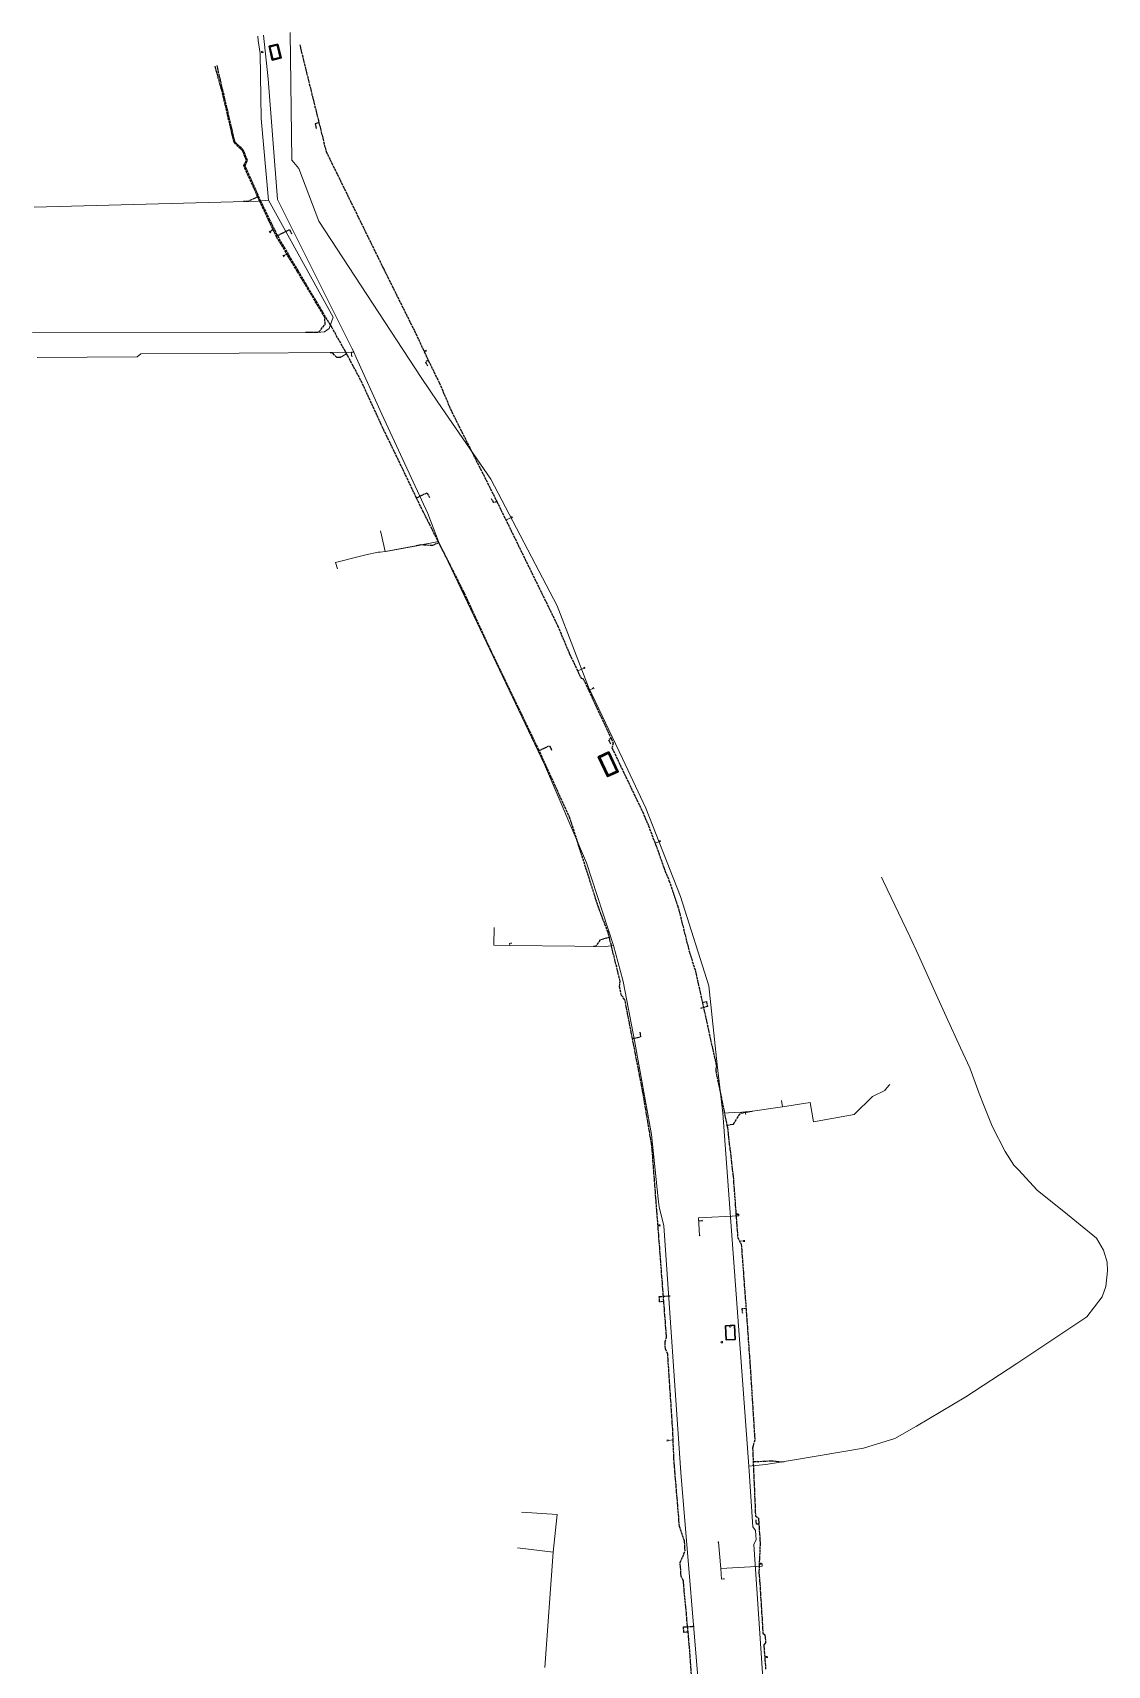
# Model space of a CAD drawing. Header units: metres. Extents: x 105139 to 106600, y 111320 to 118137.
# Drawn here: x 105567 to 106081, y 117357 to 118137 of the extents above; entities that cross this region are included whole.
import ezdxf

# ---------------------------------------------------------------- set-up
doc = ezdxf.new("R2010")
doc.units = ezdxf.units.M
doc.linetypes.add('DASHED', pattern=[1.524, 1.27, -0.254])
for name, color, linetype, lineweight in [('35-RH-ACUE-DOMICILIARIA', 152, 'CONTINUOUS', 9), ('35-RH-ACUE-MENOR-EXIST', 151, 'CONTINUOUS', 13), ('35-RH-ACUE-MENOR-PROY', 5, 'DASHED', 25), ('35-RH-ACUE-NODOS', 5, 'CONTINUOUS', 13), ('35-RH-ACUE-PJ-POZOS', 30, 'CONTINUOUS', 30)]:
    doc.layers.add(name, color=color, linetype=linetype, lineweight=lineweight)

# ---------------------------------------------------------------- blocks, each defined once
blk = doc.blocks.new('NODO_ACUE')
blk.add_circle((0, 0), 0.4)

msp = doc.modelspace()

# ---------------------------------------------------------------- linework, layer by layer
at = {"layer": '35-RH-ACUE-DOMICILIARIA'}
for points in [[(105680.044, 118042.0808), (105680.4939, 118042.536), (105680.8201, 118042.2135), (105680.3702, 118041.7584)], [(105680.657, 118042.3748), (105681.8518, 118043.5458)], [(105686.6025, 118030.7715), (105687.1559, 118031.093), (105687.3863, 118030.6964), (105686.8329, 118030.3749)], [(105687.2711, 118030.8947), (105688.5688, 118031.6214)], [(105754.7022, 117985.2806), (105754.1527, 117985.0118)], [(105755.3787, 117985.348), (105754.8006, 117985.0735), (105754.6038, 117985.4878), (105755.1819, 117985.7623)], [(105795.798, 117905.635), (105793.2685, 117904.4487)], [(105796.4762, 117905.6822), (105795.8902, 117905.425), (105795.7058, 117905.845), (105796.2919, 117906.1022)], [(105830.5123, 117833.7251), (105827.5407, 117832.3295)], [(105831.1905, 117833.7724), (105830.6045, 117833.5151), (105830.4201, 117833.9351), (105831.0062, 117834.1924)], [(105834.761, 117823.9506), (105832.8068, 117823.0367)], [(105835.4392, 117823.9978), (105834.8532, 117823.7406), (105834.6688, 117824.1606), (105835.2549, 117824.4178)], [(105866.6605, 117750.826), (105864.5389, 117749.9862)], [(105867.3403, 117750.832), (105866.7397, 117750.6108), (105866.5812, 117751.0413), (105867.1818, 117751.2624)], [(105866.4253, 117567.2685), (105865.9331, 117567.2515)], [(105867.0739, 117567.0649), (105866.4345, 117567.0393), (105866.4161, 117567.4976), (105867.0556, 117567.5232)], [(105885.8585, 117562.516), (105885.3138, 117570.9103), (105904.6274, 117571.7655), (105904.5802, 117572.5863), (105904.179, 117572.5609)], [(105885.4134, 117569.3744), (105887.0081, 117569.4886)], [(105886.8477, 117569.6803), (105887.1684, 117569.2968)], [(105886.9267, 117569.7464), (105887.2474, 117569.3628)], [(105903.5402, 117572.5204), (105903.2082, 117572.4994)], [(105903.5279, 117572.7682), (105904.1671, 117572.7999), (105904.1898, 117572.3418), (105903.5506, 117572.3101)], [(105885.5934, 117562.5689), (105886.0095, 117562.2917)], [(105885.6504, 117562.6546), (105886.0666, 117562.3774)], [(105906.7391, 117559.8307), (105904.9525, 117559.7854)], [(105907.3797, 117559.603), (105906.7397, 117559.6014), (105906.7386, 117560.06), (105907.3786, 117560.0616)], [(105870.1175, 117464.6408), (105870.7526, 117464.7204), (105870.8096, 117464.2653), (105870.1746, 117464.1857)], [(105870.7811, 117464.4929), (105873.1818, 117464.7505)], [(105894.6189, 117415.9298), (105895.035, 117415.6526)], [(105894.6759, 117416.0154), (105895.0921, 117415.7383)], [(105894.8269, 117415.7912), (105895.9648, 117403.2433), (105915.7379, 117404.3745), (105915.7369, 117405.5215), (105915.3154, 117405.5301)], [(105895.9648, 117403.2433), (105896.3689, 117398.1547)], [(105914.6755, 117405.5432), (105914.3443, 117405.5499)], [(105914.6803, 117405.7803), (105915.3202, 117405.7672), (105915.3109, 117405.3087), (105914.671, 117405.3217)], [(105896.3689, 117398.1547), (105897.4055, 117398.237)], [(105897.1974, 117398.3756), (105897.6136, 117398.0984)], [(105897.2545, 117398.4613), (105897.6706, 117398.1841)], [(105917.7358, 117360.9368), (105916.9497, 117360.8804)], [(105918.3888, 117360.7475), (105917.75, 117360.7079), (105917.7217, 117361.1657), (105918.3604, 117361.2053)]]:
    msp.add_lwpolyline(points, dxfattribs=at)
at = {"layer": '35-RH-ACUE-MENOR-EXIST'}
for points in [[(105679.7599, 118057.47), (105676.1995, 118096.3666), (105675.7759, 118127.5256), (105674.888, 118133.7685), (105674.6685, 118135.8624)], [(105720.5001, 117984.78), (105684.1101, 118057.78), (105679.5554, 118115.3398), (105677.4194, 118136.2857)], [(105894.26, 117644.07), (105890.32, 117681.81), (105876.69, 117724.45), (105860.06, 117766.8), (105848.98, 117790.55), (105832.75, 117824.6), (105817.7, 117863.39), (105786.04, 117923.96), (105760.7638, 117960.8852), (105752.69, 117972.68), (105738.2607, 117994.7119), (105703.78, 118047.36), (105694.18, 118072.5), (105691.8049, 118075.4084), (105690.84, 118076.59), (105690.108, 118137.4861)], [(105703.78, 118047.36), (105694.18, 118072.5)], [(105674.87, 118056.97), (105567.73, 118054.13)], [(105679.76, 118057.47), (105674.87, 118056.97)], [(105704.71, 117994.35), (105706.49, 117994.51), (105708.75, 117996.09), (105710.66, 118001.43), (105679.76, 118057.47)], [(105704.71, 117994.35), (105567.01, 117994.13)], [(105569.17, 117982.17), (105616.89, 117982.43), (105618.75, 117983.9), (105712.75, 117984.52)], [(105712.75, 117984.52), (105719.36, 117984.67)], [(105719.36, 117984.67), (105720.5, 117984.78)], [(105719.36, 117984.67), (105719.38, 117983.85), (105719.45, 117982.88), (105719.84, 117982.9)], [(105720.5, 117984.78), (105719.72, 117986.5)], [(105721.73, 117982.13), (105720.5, 117984.78)], [(105733.89, 117955.02), (105721.73, 117982.13)], [(105761.0252, 117894.1864), (105755.85, 117907.63), (105733.89, 117955.02)], [(105733.27, 117899.37), (105733.79, 117897.25), (105735.54, 117889.46)], [(105735.54, 117889.46), (105757.79, 117893.54), (105761.0252, 117894.1864)], [(105735.8452, 117889.5164), (105750.7135, 117892.2222), (105761.0252, 117894.1864)], [(105844.72, 117701.13), (105831.77, 117740.59), (105811.76, 117787.56), (105761.0252, 117894.1864)], [(105724.33, 117887.37), (105711.72, 117884.13)], [(105724.33, 117887.37), (105726.23, 117887.82)], [(105726.23, 117887.82), (105732.25, 117889.05), (105733.18, 117889.18)], [(105733.18, 117889.18), (105735.54, 117889.46)], [(105711.72, 117884.13), (105712.72, 117881.13)], [(105909.37, 117452.18), (105917.45, 117452.93), (105931.15, 117455.18), (105964.14, 117460.8), (105979.13, 117465.4), (105989.47, 117471.32), (106013.09, 117485.34), (106037.45, 117501.17), (106071.01, 117523.63), (106078.26, 117533.09), (106080.07, 117538.04), (106080.74, 117545.6), (106080.65, 117549.72), (106078.97, 117555.38), (106075.52, 117561.17), (106059.87, 117573.86), (106054.6, 117578.24), (106047.22, 117584.16), (106038.24, 117593.84), (106036.08, 117596.1), (106031.92, 117602.56), (106025.73, 117614.76), (106021.93, 117624.22), (106019.45, 117630.37), (106015.03, 117642.66), (106010.61, 117652.21), (106003.76, 117667.2), (105999.78, 117675.95), (105990.23, 117696.82), (105986.38, 117705.36), (105973.73, 117731.71), (105972.79, 117733.82)], [(105787.67, 117709.68), (105787.48, 117701.29)], [(105787.48, 117701.29), (105795.04, 117701.14)], [(105795.04, 117701.14), (105795.03, 117702.11), (105795.45, 117702.14), (105796.09, 117702.21)], [(105795.04, 117701.14), (105826.19, 117700.8402)], [(105826.19, 117700.8402), (105840.8254, 117700.5255), (105844.72, 117701.13)], [(105849.14, 117684.49), (105844.72, 117701.13)], [(105865.99, 117580), (105862.79, 117610.77), (105854.69, 117655.69), (105849.41, 117683.11), (105849.14, 117684.49)], [(105896.96, 117620.92), (105894.26, 117644.07)], [(105940.21, 117616.81), (105959.72, 117620.29), (105968.4, 117628.85), (105974.36, 117631.78), (105975.2, 117632.81)], [(105975.2, 117632.81), (105976.8, 117634.7)], [(105896.96, 117620.92), (105902.42, 117621.17), (105905.97, 117621.41)], [(105909.37, 117452.18), (105896.96, 117620.92)], [(105905.97, 117621.41), (105907.68, 117621.54)], [(105907.68, 117621.54), (105908.9, 117621.61), (105925.49, 117623.89)], [(105907.68, 117621.54), (105907.78, 117620.61), (105907.93, 117620.31)], [(105925.49, 117623.89), (105925.04, 117627.05)], [(105925.49, 117623.89), (105938.7, 117626.03)], [(105938.7, 117626.03), (105940.21, 117616.81)], [(105868.72, 117567.13), (105866.48, 117576.16), (105865.99, 117580)], [(105876.79, 117449.08), (105868.72, 117567.13)], [(105886.5, 117332.2), (105876.79, 117449.08)], [(105909.37, 117452.18), (105911.2465, 117423.0999)], [(105817.72, 117429.13), (105800.72, 117430.13)], [(105815.75, 117411.12), (105817.72, 117429.13)], [(105911.2465, 117423.0999), (105912.4867, 117421.4575), (105912.8282, 117417.0005)], [(105915.5235, 117357.9202), (105911.7802, 117414.7626), (105912.2744, 117415.8867), (105912.8291, 117417.0015)], [(105798.72, 117413.13), (105815.75, 117411.12)], [(105811.83, 117355.97), (105815.75, 117411.12)], [(105926.4049, 117214.3678), (105925.2746, 117221.2646), (105924.1465, 117237.2036), (105920.9485, 117282.2132), (105918.8481, 117311.5749), (105917.0677, 117336.4513), (105915.5235, 117357.9202)]]:
    msp.add_lwpolyline(points, dxfattribs=at)
at = {"layer": '35-RH-ACUE-MENOR-PROY'}
for points in [[(105694.6711, 118131.6561), (105695.0641, 118130.0574), (105698.8758, 118114.5505), (105703.8725, 118094.3856), (105707.2551, 118080.7346), (105734.6526, 118024.8357), (105749.4829, 117995.0151), (105750.1097, 117993.6726), (105753.4681, 117986.478), (105756.1176, 117980.8025), (105761.3407, 117970.2431), (105767.2834, 117956.3149), (105788.8814, 117913.4125), (105817.915, 117854.0722), (105823.6829, 117840.4388), (105829.1863, 117828.8778), (105830.2486, 117828.5078), (105843.5584, 117800.04), (105844.5668, 117797.8832), (105843.9157, 117795.6351), (105858.4712, 117765.166), (105861.4113, 117758.3403), (105866.3041, 117745.2671), (105868.6916, 117738.2944), (105871.1969, 117732.194), (105875.1899, 117720.2226), (105875.9336, 117717.9703), (105880.9651, 117697.8612), (105883.7921, 117688.9931), (105887.1492, 117673.7828), (105893.2135, 117646.3747), (105893.837, 117643.567), (105893.5112, 117641.402), (105898.8984, 117615.1982), (105899.1315, 117614.0555), (105899.4848, 117610.769), (105901.8731, 117590.5967), (105904.0121, 117561.6038), (105905.7447, 117558.2488), (105908.0118, 117527.5221), (105909.8971, 117501.4721), (105912.1957, 117464.8188), (105911.1605, 117460.727), (105912.5427, 117428.4554), (105913.9786, 117427.3717), (105914.7618, 117415.2913), (105914.1592, 117401.2325), (105914.6359, 117395.8362), (105916.095, 117372.3699), (105917.0135, 117371.5909), (105917.3522, 117367.6981), (105916.4973, 117366.7617), (105917.0563, 117359.4945), (105917.4143, 117355.0265)], [(105697.4088, 117994.3383), (105698.373, 117994.3399), (105702.13, 117994.3459), (105703.7095, 117994.3651), (105706.8318, 117998.0282), (105706.6692, 118001.3465), (105693.6795, 118023.211), (105683.7515, 118039.5536), (105679.9251, 118047.5946), (105675.7233, 118056.5399), (105674.6057, 118059.0302), (105667.9168, 118073.9345), (105669.2001, 118076.4221), (105667.4504, 118080.951), (105663.2812, 118085.0625), (105657.5303, 118109.5), (105654.553, 118120.2387), (105654.1761, 118121.59)], [(105882.5477, 117343.4767), (105881.0154, 117365.5879), (105880.3374, 117372.8575), (105878.14, 117396.4175), (105878.071, 117397.3979), (105877.0173, 117399.5284), (105876.527, 117406.0853), (105878.938, 117411.665), (105878.5875, 117416.419), (105876.2107, 117423.3846), (105873.8654, 117451.6341), (105873.5585, 117455.3309), (105872.9749, 117469.8943), (105870.5788, 117505.6965), (105869.5268, 117508.3188), (105869.2996, 117511.5351), (105870.041, 117513.769), (105868.7241, 117530.9146), (105865.3724, 117574.5533), (105865.0345, 117578.9526), (105863.1398, 117603.6215), (105863.0233, 117605.1391), (105858.5833, 117631.6789), (105853.7084, 117656.6809), (105850.1215, 117675.0767), (105848.5492, 117677.214), (105847.5281, 117681.3583), (105847.8116, 117684.077), (105846.9778, 117687.5084), (105846.5624, 117689.1904), (105842.9151, 117703.9511), (105842.6844, 117704.9086), (105842.6844, 117704.9086), (105842.1046, 117707.2408), (105837.4514, 117719.416), (105823.837, 117762.0291), (105809.1026, 117794.2952), (105786.0819, 117842.0848), (105773.2478, 117869.8188), (105766.7842, 117882.668), (105761.1205, 117893.7268), (105760.6293, 117894.707), (105756.8202, 117902.3414), (105753.7881, 117908.243), (105750.4492, 117915.1104), (105742.5722, 117931.6389), (105733.4376, 117950.5213), (105731.5266, 117954.6709), (105723.9005, 117971.2299), (105717.1152, 117983.9467), (105716.5176, 117985.0145), (105710.1816, 117996.3351), (105694.0165, 118023.428), (105684.0362, 118040.5017), (105680.4617, 118047.8385), (105676.1368, 118056.7891), (105668.5234, 118073.9092), (105669.6442, 118076.4111), (105667.8468, 118081.1421), (105663.7232, 118085.2677), (105655.4513, 118120.4724), (105655.1368, 118121.811)], [(105703.8725, 118094.3856), (105703.051, 118094.1675), (105701.9902, 118093.8859), (105702.5657, 118091.7098)], [(105674.6057, 118059.0302), (105673.3538, 118058.4086), (105670.1432, 118056.8284), (105667.7816, 118056.7757)], [(105684.0362, 118040.5017), (105689.7517, 118043.3456), (105690.3805, 118042.1073), (105690.7519, 118041.3776)], [(105717.1152, 117983.9467), (105714.0827, 117982.2259), (105712.3627, 117982.1878), (105710.365, 117984.4353), (105709.2235, 117984.496)], [(105756.1174, 117980.8024), (105754.7964, 117980.1858), (105755.738, 117978.1509)], [(105750.4492, 117915.1104), (105755.6031, 117917.5469), (105756.6791, 117915.2979)], [(105788.8814, 117913.4125), (105787.4105, 117912.6735), (105786.4232, 117914.6387)], [(105761.1205, 117893.7268), (105758.2366, 117892.2949), (105752.5402, 117892.6002), (105750.4083, 117892.1659)], [(105843.5584, 117800.0401), (105842.3203, 117799.464), (105843.2484, 117797.4693)], [(105809.1026, 117794.2952), (105810.9376, 117795.1351), (105814.117, 117796.5904), (105814.6348, 117795.4681), (105815.1028, 117794.4539)], [(105842.6795, 117704.9074), (105841.3066, 117704.5317), (105838.3496, 117703.7227), (105836.0036, 117700.6267), (105835.0333, 117700.6501)], [(105887.1492, 117673.7828), (105889.093, 117674.2405), (105889.6162, 117671.8467), (105886.289, 117670.9677)], [(105853.7084, 117656.6809), (105854.6867, 117656.8567), (105857.779, 117657.4127), (105857.3604, 117659.6561)], [(105898.8984, 117615.1982), (105902.01, 117615.7381), (105905.355, 117620.9337), (105911.0124, 117621.9003)], [(105868.7241, 117530.9146), (105866.6962, 117530.7457), (105866.5706, 117533.2567), (105871.7991, 117533.6146)], [(105908.0118, 117527.5221), (105906.0123, 117527.3686), (105906.2661, 117525.2446)], [(105911.4293, 117454.3421), (105920.9839, 117454.7548), (105925.0557, 117454.1791), (105926.4759, 117454.4124)], [(105914.1669, 117424.4846), (105912.9862, 117424.4103), (105912.8645, 117426.5406)], [(105880.3374, 117372.8575), (105879.3476, 117372.7653), (105878.3492, 117372.6729), (105878.0647, 117375.2887), (105883.2732, 117375.6592)]]:
    msp.add_lwpolyline(points, dxfattribs=at)
at = {"layer": '35-RH-ACUE-PJ-POZOS'}
for points in [[(105680.0074, 118130.9672), (105681.5817, 118124.4034), (105685.7631, 118125.4063), (105684.1888, 118131.9702), (105680.0074, 118130.9672)], [(105680.3691, 118130.7455), (105681.8035, 118124.7651), (105685.4015, 118125.6281), (105683.9671, 118131.6085), (105680.3691, 118130.7455)], [(105842.4878, 117793.6396), (105846.9507, 117784.1267), (105841.8469, 117781.8205), (105837.418, 117791.2612), (105842.4878, 117793.6396)], [(105842.2475, 117792.9746), (105846.2826, 117784.3735), (105842.0902, 117782.4792), (105838.083, 117791.0209), (105842.2475, 117792.9746)], [(105898.1747, 117519.2477), (105898.5894, 117512.5104), (105902.8813, 117512.7746), (105902.4666, 117519.5118), (105898.1747, 117519.2477)]]:
    msp.add_lwpolyline(points, close=True, dxfattribs=at)

# ---------------------------------------------------------------- block references
at = {"layer": '35-RH-ACUE-NODOS'}
for p, rotation in [((105676.7246, 118128.2067), 106.4), ((105900.4876, 117519.0898), 88.5), ((105896.4145, 117511.4887), 94.8)]:
    msp.add_blockref('NODO_ACUE', p, dxfattribs=dict(at, rotation=rotation))

doc.saveas('drawing.dxf')
